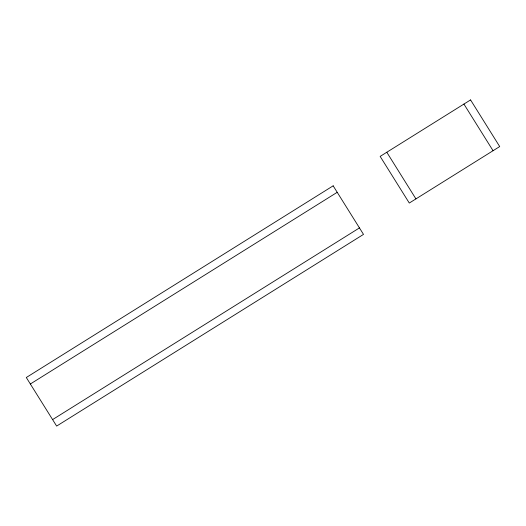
<?xml version="1.0" encoding="UTF-8"?>
<svg xmlns="http://www.w3.org/2000/svg" width="526" height="526" viewBox="0 0 526 526"><rect width="100%" height="100%" fill="white"/><g stroke="black" fill="none" stroke-linecap="round" stroke-linejoin="round"><path stroke-width="0.79" d="M30.35 383.993L337.212 192.306M52.593 419.597L359.455 227.909M463.919 104.069L493.059 150.712M386.794 152.251L415.928 198.894M470.566 99.92L380.153 156.4L409.287 203.043L499.7 146.563L470.566 99.92M333.162 185.823L26.3 377.51L56.644 426.08L363.505 234.392L333.162 185.823"/></g></svg>
